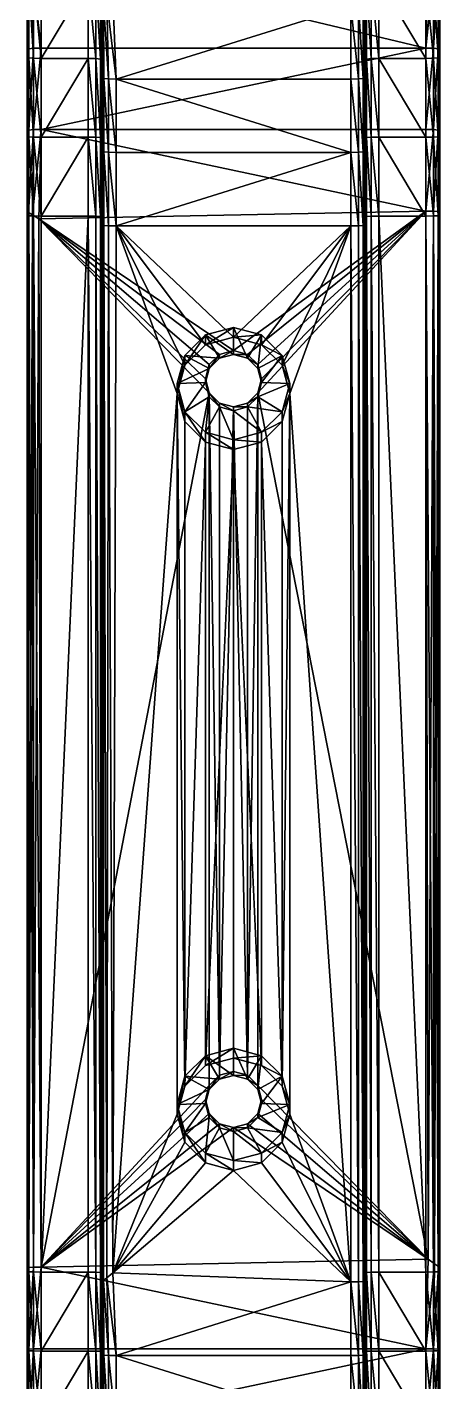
# Model space of a CAD drawing. Header units: metres. Extents: x -565 to 1231, y 366 to 1032.
# Drawn here: x 1186.8 to 1230.9, y 504.7 to 649.2 of the extents above; entities that cross this region are included whole.
import ezdxf

# ---------------------------------------------------------------- set-up
doc = ezdxf.new("R2010")
doc.units = ezdxf.units.M

msp = doc.modelspace()

# ---------------------------------------------------------------- linework, layer by layer
for points in [[(1186.98, 656.24, 373.71), (1186.88, 655.69, 373.28), (1187.01, 646.89, 374.39)], [(1187.15, 657.07, 373.76), (1186.98, 656.24, 373.71), (1187.51, 646.94, 374.89)], [(1187.01, 646.89, 374.39), (1187.51, 646.94, 374.89), (1186.98, 656.24, 373.71)], [(1187.15, 657.07, 373.76), (1188.34, 646.96, 375.05), (1229.34, 646.96, 375.05)], [(1187.15, 657.07, 373.76), (1229.34, 646.96, 375.05), (1229.6, 656.45, 373.85)], [(1187.51, 646.94, 374.89), (1188.34, 646.96, 375.05), (1187.15, 657.07, 373.76)], [(1230.29, 655.97, 373.75), (1229.6, 656.45, 373.85), (1229.34, 646.96, 375.05)], [(1186.85, 655.42, 372.48), (1186.83, 654.42, 365.55), (1186.83, 646.02, 366.6)], [(1186.85, 646.8, 373.56), (1186.85, 655.42, 372.48), (1186.83, 646.02, 366.6)], [(1186.88, 655.69, 373.28), (1186.85, 655.42, 372.48), (1186.85, 646.8, 373.56)], [(1186.85, 646.8, 373.56), (1187.01, 646.89, 374.39), (1186.88, 655.69, 373.28)], [(1229.34, 646.96, 375.05), (1230.17, 646.94, 374.89), (1230.29, 655.97, 373.75)], [(1230.7, 655.62, 373.29), (1230.29, 655.97, 373.75), (1230.17, 646.94, 374.89)], [(1230.17, 646.94, 374.89), (1230.67, 646.89, 374.39), (1230.7, 655.62, 373.29)], [(1230.83, 655.42, 372.48), (1230.7, 655.62, 373.29), (1230.67, 646.89, 374.39)], [(1230.67, 646.89, 374.39), (1230.83, 646.8, 373.56), (1230.83, 655.42, 372.48)], [(1230.85, 646.02, 366.6), (1230.85, 654.42, 365.55), (1230.83, 655.42, 372.48)], [(1230.85, 646.02, 366.6), (1230.83, 655.42, 372.48), (1230.83, 646.8, 373.56)], [(1187, 645.93, 365.77), (1186.83, 646.02, 366.6), (1186.83, 654.42, 365.55)], [(1186.83, 654.42, 365.55), (1187, 654.31, 364.72), (1187, 645.93, 365.77)], [(1187.51, 645.88, 365.28), (1187, 645.93, 365.77), (1187, 654.31, 364.72)], [(1187, 654.31, 364.72), (1187.51, 654.25, 364.22), (1187.51, 645.88, 365.28)], [(1188.34, 645.86, 365.11), (1187.51, 645.88, 365.28), (1187.51, 654.25, 364.22)], [(1187.51, 654.25, 364.22), (1188.34, 654.23, 364.06), (1188.34, 645.86, 365.11)], [(1188.34, 645.86, 365.11), (1188.34, 654.23, 364.06), (1193.34, 654.23, 364.06)], [(1188.34, 645.86, 365.11), (1193.34, 654.23, 364.06), (1193.34, 645.86, 365.11)], [(1193.34, 654.23, 364.06), (1194.17, 654.2, 363.89), (1194.17, 645.84, 364.95)], [(1194.17, 645.84, 364.95), (1193.34, 645.86, 365.11), (1193.34, 654.23, 364.06)], [(1194.17, 654.2, 363.89), (1194.67, 654.14, 363.4), (1194.67, 645.78, 364.45)], [(1194.67, 645.78, 364.45), (1194.17, 645.84, 364.95), (1194.17, 654.2, 363.89)], [(1194.67, 654.14, 363.4), (1194.84, 654.03, 362.57), (1194.84, 645.69, 363.62)], [(1194.84, 645.69, 363.62), (1194.67, 645.78, 364.45), (1194.67, 654.14, 363.4)], [(1222.84, 654.03, 362.57), (1223.01, 654.14, 363.4), (1223.01, 645.78, 364.45)], [(1222.84, 654.03, 362.57), (1222.84, 645.69, 363.62), (1222.84, 643.82, 346.73)], [(1222.84, 654.03, 362.57), (1222.84, 643.82, 346.73), (1222.84, 651.64, 345.74)], [(1223.01, 645.78, 364.45), (1222.84, 645.69, 363.62), (1222.84, 654.03, 362.57)], [(1223.01, 654.14, 363.4), (1223.51, 654.2, 363.89), (1223.51, 645.84, 364.95)], [(1223.51, 645.84, 364.95), (1223.01, 645.78, 364.45), (1223.01, 654.14, 363.4)], [(1223.51, 654.2, 363.89), (1224.34, 654.23, 364.06), (1224.34, 645.86, 365.11)], [(1224.34, 645.86, 365.11), (1223.51, 645.84, 364.95), (1223.51, 654.2, 363.89)], [(1229.34, 645.86, 365.11), (1224.34, 645.86, 365.11), (1224.34, 654.23, 364.06)], [(1229.34, 654.23, 364.06), (1229.34, 645.86, 365.11), (1224.34, 654.23, 364.06)], [(1229.34, 654.23, 364.06), (1230.18, 654.25, 364.22), (1230.18, 645.88, 365.28)], [(1230.18, 645.88, 365.28), (1229.34, 645.86, 365.11), (1229.34, 654.23, 364.06)], [(1230.18, 654.25, 364.22), (1230.68, 654.31, 364.72), (1230.68, 645.93, 365.77)], [(1230.68, 645.93, 365.77), (1230.18, 645.88, 365.28), (1230.18, 654.25, 364.22)], [(1230.68, 654.31, 364.72), (1230.85, 654.42, 365.55), (1230.85, 646.02, 366.6)], [(1230.85, 646.02, 366.6), (1230.68, 645.93, 365.77), (1230.68, 654.31, 364.72)], [(1194.97, 651.64, 344.9), (1195.35, 651.89, 344.36), (1195.51, 643.67, 345.4)], [(1195.35, 651.89, 344.36), (1195.98, 652.4, 344.12), (1196.34, 643.65, 345.23)], [(1196.34, 643.65, 345.23), (1195.51, 643.67, 345.4), (1195.35, 651.89, 344.36)], [(1221.34, 651.44, 344.25), (1196.34, 643.65, 345.23), (1195.98, 652.4, 344.12)], [(1194.84, 651.64, 345.74), (1194.97, 651.64, 344.9), (1195.01, 643.72, 345.9)], [(1195.01, 643.72, 345.9), (1194.84, 643.82, 346.73), (1194.84, 651.64, 345.74)], [(1195.51, 643.67, 345.4), (1195.01, 643.72, 345.9), (1194.97, 651.64, 344.9)], [(1221.34, 651.44, 344.25), (1221.34, 643.65, 345.23), (1196.34, 643.65, 345.23)], [(1221.34, 651.44, 344.25), (1222.17, 651.46, 344.42), (1222.17, 643.67, 345.4)], [(1222.17, 643.67, 345.4), (1221.34, 643.65, 345.23), (1221.34, 651.44, 344.25)], [(1222.17, 651.46, 344.42), (1222.67, 651.53, 344.92), (1222.67, 643.72, 345.9)], [(1222.67, 643.72, 345.9), (1222.17, 643.67, 345.4), (1222.17, 651.46, 344.42)], [(1222.67, 651.53, 344.92), (1222.84, 651.64, 345.74), (1222.84, 643.82, 346.73)], [(1222.84, 643.82, 346.73), (1222.67, 643.72, 345.9), (1222.67, 651.53, 344.92)], [(1186.85, 646.8, 373.56), (1186.83, 646.02, 366.6), (1186.83, 637.58, 367.42)], [(1186.85, 638.15, 374.39), (1186.85, 646.8, 373.56), (1186.83, 637.58, 367.42)], [(1187.01, 646.89, 374.39), (1186.85, 646.8, 373.56), (1186.85, 638.15, 374.39)], [(1186.85, 638.15, 374.39), (1187.01, 638.22, 375.22), (1187.01, 646.89, 374.39)], [(1187.51, 646.94, 374.89), (1187.01, 646.89, 374.39), (1187.01, 638.22, 375.22)], [(1187.01, 638.22, 375.22), (1187.51, 638.26, 375.72), (1187.51, 646.94, 374.89)], [(1188.34, 646.96, 375.05), (1187.51, 646.94, 374.89), (1187.51, 638.26, 375.72)], [(1187.51, 638.26, 375.72), (1188.34, 638.27, 375.89), (1188.34, 646.96, 375.05)], [(1188.34, 638.27, 375.89), (1229.34, 638.27, 375.89), (1229.34, 646.96, 375.05)], [(1188.34, 646.96, 375.05), (1188.34, 638.27, 375.89), (1229.34, 646.96, 375.05)], [(1230.17, 646.94, 374.89), (1229.34, 646.96, 375.05), (1229.34, 638.27, 375.89)], [(1229.34, 638.27, 375.89), (1230.17, 638.26, 375.72), (1230.17, 646.94, 374.89)], [(1230.67, 646.89, 374.39), (1230.17, 646.94, 374.89), (1230.17, 638.26, 375.72)], [(1230.17, 638.26, 375.72), (1230.67, 638.22, 375.22), (1230.67, 646.89, 374.39)], [(1230.83, 646.8, 373.56), (1230.67, 646.89, 374.39), (1230.67, 638.22, 375.22)], [(1230.67, 638.22, 375.22), (1230.83, 638.15, 374.39), (1230.83, 646.8, 373.56)], [(1230.85, 637.58, 367.42), (1230.85, 646.02, 366.6), (1230.83, 646.8, 373.56)], [(1230.85, 637.58, 367.42), (1230.83, 646.8, 373.56), (1230.83, 638.15, 374.39)], [(1187, 637.51, 366.59), (1186.83, 637.58, 367.42), (1186.83, 646.02, 366.6)], [(1186.83, 646.02, 366.6), (1187, 645.93, 365.77), (1187, 637.51, 366.59)], [(1187.51, 637.47, 366.09), (1187, 637.51, 366.59), (1187, 645.93, 365.77)], [(1187, 645.93, 365.77), (1187.51, 645.88, 365.28), (1187.51, 637.47, 366.09)], [(1188.34, 637.46, 365.92), (1187.51, 637.47, 366.09), (1187.51, 645.88, 365.28)], [(1187.51, 645.88, 365.28), (1188.34, 645.86, 365.11), (1188.34, 637.46, 365.92)], [(1188.34, 637.46, 365.92), (1188.34, 645.86, 365.11), (1193.34, 645.86, 365.11)], [(1188.34, 637.46, 365.92), (1193.34, 645.86, 365.11), (1193.34, 637.46, 365.92)], [(1193.34, 645.86, 365.11), (1194.17, 645.84, 364.95), (1194.17, 637.45, 365.75)], [(1194.17, 637.45, 365.75), (1193.34, 637.46, 365.92), (1193.34, 645.86, 365.11)], [(1194.17, 645.84, 364.95), (1194.67, 645.78, 364.45), (1194.67, 637.41, 365.26)], [(1194.67, 637.41, 365.26), (1194.17, 637.45, 365.75), (1194.17, 645.84, 364.95)], [(1194.67, 645.78, 364.45), (1194.84, 645.69, 363.62), (1194.84, 637.34, 364.43)], [(1194.84, 637.34, 364.43), (1194.67, 637.41, 365.26), (1194.67, 645.78, 364.45)], [(1222.84, 645.69, 363.62), (1223.01, 645.78, 364.45), (1223.01, 637.41, 365.26)], [(1222.84, 645.69, 363.62), (1222.84, 637.34, 364.43), (1222.84, 635.96, 347.48)], [(1222.84, 645.69, 363.62), (1222.84, 635.96, 347.48), (1222.84, 643.82, 346.73)], [(1223.01, 637.41, 365.26), (1222.84, 637.34, 364.43), (1222.84, 645.69, 363.62)], [(1223.01, 645.78, 364.45), (1223.51, 645.84, 364.95), (1223.51, 637.45, 365.75)], [(1223.51, 637.45, 365.75), (1223.01, 637.41, 365.26), (1223.01, 645.78, 364.45)], [(1223.51, 645.84, 364.95), (1224.34, 645.86, 365.11), (1224.34, 637.46, 365.92)], [(1224.34, 637.46, 365.92), (1223.51, 637.45, 365.75), (1223.51, 645.84, 364.95)], [(1229.34, 637.46, 365.92), (1224.34, 637.46, 365.92), (1224.34, 645.86, 365.11)], [(1229.34, 645.86, 365.11), (1229.34, 637.46, 365.92), (1224.34, 645.86, 365.11)], [(1229.34, 645.86, 365.11), (1230.18, 645.88, 365.28), (1230.18, 637.47, 366.09)], [(1230.18, 637.47, 366.09), (1229.34, 637.46, 365.92), (1229.34, 645.86, 365.11)], [(1230.18, 645.88, 365.28), (1230.68, 645.93, 365.77), (1230.68, 637.51, 366.59)], [(1230.68, 637.51, 366.59), (1230.18, 637.47, 366.09), (1230.18, 645.88, 365.28)], [(1230.68, 645.93, 365.77), (1230.85, 646.02, 366.6), (1230.85, 637.58, 367.42)], [(1230.85, 637.58, 367.42), (1230.68, 637.51, 366.59), (1230.68, 645.93, 365.77)], [(1194.84, 643.82, 346.73), (1195.01, 643.72, 345.9), (1195.01, 635.89, 346.65)], [(1195.01, 635.89, 346.65), (1194.84, 635.96, 347.48), (1194.84, 643.82, 346.73)], [(1195.01, 643.72, 345.9), (1195.51, 643.67, 345.4), (1195.51, 635.85, 346.15)], [(1195.51, 635.85, 346.15), (1195.01, 635.89, 346.65), (1195.01, 643.72, 345.9)], [(1195.51, 643.67, 345.4), (1196.34, 643.65, 345.23), (1196.34, 635.83, 345.99)], [(1196.34, 635.83, 345.99), (1195.51, 635.85, 346.15), (1195.51, 643.67, 345.4)], [(1221.34, 635.83, 345.99), (1196.34, 635.83, 345.99), (1196.34, 643.65, 345.23)], [(1221.34, 643.65, 345.23), (1221.34, 635.83, 345.99), (1196.34, 643.65, 345.23)], [(1221.34, 643.65, 345.23), (1222.17, 643.67, 345.4), (1222.17, 635.85, 346.15)], [(1222.17, 635.85, 346.15), (1221.34, 635.83, 345.99), (1221.34, 643.65, 345.23)], [(1222.17, 643.67, 345.4), (1222.67, 643.72, 345.9), (1222.67, 635.89, 346.65)], [(1222.67, 635.89, 346.65), (1222.17, 635.85, 346.15), (1222.17, 643.67, 345.4)], [(1222.67, 643.72, 345.9), (1222.84, 643.82, 346.73), (1222.84, 635.96, 347.48)], [(1222.84, 635.96, 347.48), (1222.67, 635.89, 346.65), (1222.67, 643.72, 345.9)], [(1186.85, 638.15, 374.39), (1186.83, 637.58, 367.42), (1186.83, 629.13, 367.98)], [(1186.85, 629.48, 374.97), (1186.85, 638.15, 374.39), (1186.83, 629.13, 367.98)], [(1187, 629.08, 367.15), (1186.83, 629.13, 367.98), (1186.83, 637.58, 367.42)], [(1186.83, 637.58, 367.42), (1187, 637.51, 366.59), (1187, 629.08, 367.15)], [(1187.01, 638.22, 375.22), (1186.85, 638.15, 374.39), (1186.85, 629.48, 374.97)], [(1186.85, 629.48, 374.97), (1186.98, 629.43, 375.81), (1187.01, 638.22, 375.22)], [(1187.51, 638.26, 375.72), (1187.01, 638.22, 375.22), (1186.98, 629.43, 375.81)], [(1186.98, 629.43, 375.81), (1187.39, 629.18, 376.32), (1187.51, 638.26, 375.72)], [(1187.51, 629.05, 366.65), (1187, 629.08, 367.15), (1187, 637.51, 366.59)], [(1187, 637.51, 366.59), (1187.51, 637.47, 366.09), (1187.51, 629.05, 366.65)], [(1188.34, 638.27, 375.89), (1187.51, 638.26, 375.72), (1187.39, 629.18, 376.32)], [(1187.39, 629.18, 376.32), (1188.08, 628.73, 376.51), (1188.34, 638.27, 375.89)], [(1188.34, 629.04, 366.48), (1187.51, 629.05, 366.65), (1187.51, 637.47, 366.09)], [(1187.51, 637.47, 366.09), (1188.34, 637.46, 365.92), (1188.34, 629.04, 366.48)], [(1188.34, 638.27, 375.89), (1188.08, 628.73, 376.51), (1229.34, 629.57, 376.47)], [(1188.34, 638.27, 375.89), (1229.34, 629.57, 376.47), (1229.34, 638.27, 375.89)], [(1188.34, 629.04, 366.48), (1188.34, 637.46, 365.92), (1193.34, 637.46, 365.92)], [(1188.34, 629.04, 366.48), (1193.34, 637.46, 365.92), (1193.34, 629.04, 366.48)], [(1193.34, 637.46, 365.92), (1194.17, 637.45, 365.75), (1194.17, 629.03, 366.32)], [(1194.17, 629.03, 366.32), (1193.34, 629.04, 366.48), (1193.34, 637.46, 365.92)], [(1194.17, 637.45, 365.75), (1194.67, 637.41, 365.26), (1194.67, 629, 365.82)], [(1194.67, 629, 365.82), (1194.17, 629.03, 366.32), (1194.17, 637.45, 365.75)], [(1194.67, 637.41, 365.26), (1194.84, 637.34, 364.43), (1194.84, 628.95, 364.99)], [(1194.84, 628.95, 364.99), (1194.67, 629, 365.82), (1194.67, 637.41, 365.26)], [(1222.84, 637.34, 364.43), (1223.01, 637.41, 365.26), (1223.01, 629, 365.82)], [(1223.01, 637.41, 365.26), (1223.51, 637.45, 365.75), (1223.51, 629.03, 366.32)], [(1223.51, 629.03, 366.32), (1223.01, 629, 365.82), (1223.01, 637.41, 365.26)], [(1223.51, 637.45, 365.75), (1224.34, 637.46, 365.92), (1224.34, 629.04, 366.48)], [(1224.34, 629.04, 366.48), (1223.51, 629.03, 366.32), (1223.51, 637.45, 365.75)], [(1229.34, 629.04, 366.48), (1224.34, 629.04, 366.48), (1224.34, 637.46, 365.92)], [(1229.34, 637.46, 365.92), (1229.34, 629.04, 366.48), (1224.34, 637.46, 365.92)], [(1230.17, 638.26, 375.72), (1229.34, 638.27, 375.89), (1229.34, 629.57, 376.47)], [(1229.34, 629.57, 376.47), (1230.17, 629.56, 376.3), (1230.17, 638.26, 375.72)], [(1229.34, 637.46, 365.92), (1230.18, 637.47, 366.09), (1230.18, 629.05, 366.65)], [(1230.18, 629.05, 366.65), (1229.34, 629.04, 366.48), (1229.34, 637.46, 365.92)], [(1230.67, 638.22, 375.22), (1230.17, 638.26, 375.72), (1230.17, 629.56, 376.3)], [(1230.17, 629.56, 376.3), (1230.67, 629.53, 375.81), (1230.67, 638.22, 375.22)], [(1230.18, 637.47, 366.09), (1230.68, 637.51, 366.59), (1230.68, 629.08, 367.15)], [(1230.68, 629.08, 367.15), (1230.18, 629.05, 366.65), (1230.18, 637.47, 366.09)], [(1230.83, 638.15, 374.39), (1230.67, 638.22, 375.22), (1230.67, 629.53, 375.81)], [(1230.67, 629.53, 375.81), (1230.83, 629.48, 374.97), (1230.83, 638.15, 374.39)], [(1230.68, 637.51, 366.59), (1230.85, 637.58, 367.42), (1230.85, 629.13, 367.98)], [(1230.85, 629.13, 367.98), (1230.68, 629.08, 367.15), (1230.68, 637.51, 366.59)], [(1230.85, 629.13, 367.98), (1230.85, 637.58, 367.42), (1230.83, 638.15, 374.39)], [(1230.85, 629.13, 367.98), (1230.83, 638.15, 374.39), (1230.83, 629.48, 374.97)], [(1194.84, 635.96, 347.48), (1195.01, 635.89, 346.65), (1195.01, 628.04, 347.18)], [(1195.01, 628.04, 347.18), (1194.84, 628.09, 348.01), (1194.84, 635.96, 347.48)], [(1222.67, 635.89, 346.65), (1222.84, 635.96, 347.48), (1222.84, 628.09, 348.01)], [(1222.84, 637.34, 364.43), (1222.84, 628.95, 364.99), (1222.84, 628.09, 348.01)], [(1222.84, 637.34, 364.43), (1222.84, 628.09, 348.01), (1222.84, 635.96, 347.48)], [(1223.01, 629, 365.82), (1222.84, 628.95, 364.99), (1222.84, 637.34, 364.43)], [(1195.01, 635.89, 346.65), (1195.51, 635.85, 346.15), (1195.51, 628.01, 346.68)], [(1195.51, 628.01, 346.68), (1195.01, 628.04, 347.18), (1195.01, 635.89, 346.65)], [(1195.51, 635.85, 346.15), (1196.34, 635.83, 345.99), (1196.34, 628, 346.51)], [(1196.34, 628, 346.51), (1195.51, 628.01, 346.68), (1195.51, 635.85, 346.15)], [(1221.34, 635.83, 345.99), (1221.34, 628, 346.51), (1196.34, 628, 346.51)], [(1221.34, 635.83, 345.99), (1196.34, 628, 346.51), (1196.34, 635.83, 345.99)], [(1221.34, 635.83, 345.99), (1222.17, 635.85, 346.15), (1222.17, 628.01, 346.68)], [(1222.17, 628.01, 346.68), (1221.34, 628, 346.51), (1221.34, 635.83, 345.99)], [(1222.17, 635.85, 346.15), (1222.67, 635.89, 346.65), (1222.67, 628.04, 347.18)], [(1222.67, 628.04, 347.18), (1222.17, 628.01, 346.68), (1222.17, 635.85, 346.15)], [(1222.84, 628.09, 348.01), (1222.67, 628.04, 347.18), (1222.67, 635.89, 346.65)], [(1186.85, 629.48, 374.97), (1186.83, 629.13, 367.98), (1186.83, 516.46, 373.89)], [(1186.85, 516.85, 380.88), (1186.85, 629.48, 374.97), (1186.83, 516.46, 373.89)], [(1187, 516.42, 373.05), (1186.83, 516.46, 373.89), (1186.83, 629.13, 367.98)], [(1186.83, 629.13, 367.98), (1187, 629.08, 367.15), (1187, 516.42, 373.05)], [(1186.98, 629.43, 375.81), (1186.85, 629.48, 374.97), (1186.85, 516.85, 380.88)], [(1186.85, 516.85, 380.88), (1187.01, 516.89, 381.71), (1186.98, 629.43, 375.81)], [(1187.39, 629.18, 376.32), (1186.98, 629.43, 375.81), (1187.01, 516.89, 381.71)], [(1187.51, 516.4, 372.55), (1187, 516.42, 373.05), (1187, 629.08, 367.15)], [(1187, 629.08, 367.15), (1187.51, 629.05, 366.65), (1187.51, 516.4, 372.55)], [(1187.01, 516.89, 381.71), (1187.51, 516.91, 382.21), (1187.39, 629.18, 376.32)], [(1188.08, 628.73, 376.51), (1187.39, 629.18, 376.32), (1187.51, 516.91, 382.21)], [(1188.34, 516.39, 372.39), (1187.51, 516.4, 372.55), (1187.51, 629.05, 366.65)], [(1187.51, 629.05, 366.65), (1188.34, 629.04, 366.48), (1188.34, 516.39, 372.39)], [(1187.51, 516.91, 382.21), (1188.34, 516.92, 382.37), (1188.08, 628.73, 376.51)], [(1188.08, 628.73, 376.51), (1208.84, 614.69, 377.25), (1229.34, 629.57, 376.47)], [(1207.34, 614.28, 377.27), (1208.84, 614.69, 377.25), (1188.08, 628.73, 376.51)], [(1206.24, 613.19, 377.33), (1207.34, 614.28, 377.27), (1188.08, 628.73, 376.51)], [(1205.84, 611.69, 377.41), (1206.24, 613.19, 377.33), (1188.08, 628.73, 376.51)], [(1206.24, 610.19, 377.49), (1205.84, 611.69, 377.41), (1188.08, 628.73, 376.51)], [(1206.24, 610.19, 377.49), (1188.08, 628.73, 376.51), (1188.34, 516.92, 382.37)], [(1188.34, 516.39, 372.39), (1188.34, 629.04, 366.48), (1193.34, 629.04, 366.48)], [(1188.34, 516.39, 372.39), (1193.34, 629.04, 366.48), (1193.34, 516.39, 372.39)], [(1193.34, 629.04, 366.48), (1194.17, 629.03, 366.32), (1194.17, 516.39, 372.22)], [(1194.17, 516.39, 372.22), (1193.34, 516.39, 372.39), (1193.34, 629.04, 366.48)], [(1194.17, 629.03, 366.32), (1194.67, 629, 365.82), (1194.67, 516.36, 371.72)], [(1194.67, 516.36, 371.72), (1194.17, 516.39, 372.22), (1194.17, 629.03, 366.32)], [(1194.67, 629, 365.82), (1194.84, 628.95, 364.99), (1194.84, 516.33, 370.89)], [(1194.84, 516.33, 370.89), (1194.67, 516.36, 371.72), (1194.67, 629, 365.82)], [(1208.84, 614.69, 377.25), (1210.34, 614.28, 377.27), (1229.34, 629.57, 376.47)], [(1210.34, 614.28, 377.27), (1211.44, 613.19, 377.33), (1229.34, 629.57, 376.47)], [(1211.44, 610.19, 377.49), (1229.6, 517.76, 382.33), (1229.34, 629.57, 376.47)], [(1211.84, 611.69, 377.41), (1211.44, 610.19, 377.49), (1229.34, 629.57, 376.47)], [(1211.44, 613.19, 377.33), (1211.84, 611.69, 377.41), (1229.34, 629.57, 376.47)], [(1222.84, 628.95, 364.99), (1223.01, 629, 365.82), (1223.01, 516.36, 371.72)], [(1222.84, 628.95, 364.99), (1222.84, 516.33, 370.89), (1222.84, 515.42, 353.91)], [(1222.84, 628.95, 364.99), (1222.84, 515.42, 353.91), (1222.84, 628.09, 348.01)], [(1223.01, 516.36, 371.72), (1222.84, 516.33, 370.89), (1222.84, 628.95, 364.99)], [(1223.01, 629, 365.82), (1223.51, 629.03, 366.32), (1223.51, 516.39, 372.22)], [(1223.51, 516.39, 372.22), (1223.01, 516.36, 371.72), (1223.01, 629, 365.82)], [(1223.51, 629.03, 366.32), (1224.34, 629.04, 366.48), (1224.34, 516.39, 372.39)], [(1224.34, 516.39, 372.39), (1223.51, 516.39, 372.22), (1223.51, 629.03, 366.32)], [(1229.34, 516.39, 372.39), (1224.34, 516.39, 372.39), (1224.34, 629.04, 366.48)], [(1229.34, 629.04, 366.48), (1229.34, 516.39, 372.39), (1224.34, 629.04, 366.48)], [(1230.17, 629.56, 376.3), (1229.34, 629.57, 376.47), (1229.6, 517.76, 382.33)], [(1229.34, 629.04, 366.48), (1230.18, 629.05, 366.65), (1230.18, 516.4, 372.55)], [(1230.18, 516.4, 372.55), (1229.34, 516.39, 372.39), (1229.34, 629.04, 366.48)], [(1229.6, 517.76, 382.33), (1230.29, 517.28, 382.19), (1230.17, 629.56, 376.3)], [(1230.67, 629.53, 375.81), (1230.17, 629.56, 376.3), (1230.29, 517.28, 382.19)], [(1230.18, 629.05, 366.65), (1230.68, 629.08, 367.15), (1230.68, 516.42, 373.05)], [(1230.68, 516.42, 373.05), (1230.18, 516.4, 372.55), (1230.18, 629.05, 366.65)], [(1230.29, 517.28, 382.19), (1230.7, 516.98, 381.7), (1230.67, 629.53, 375.81)], [(1230.83, 629.48, 374.97), (1230.67, 629.53, 375.81), (1230.7, 516.98, 381.7)], [(1230.68, 629.08, 367.15), (1230.85, 629.13, 367.98), (1230.85, 516.46, 373.89)], [(1230.85, 516.46, 373.89), (1230.68, 516.42, 373.05), (1230.68, 629.08, 367.15)], [(1230.7, 516.98, 381.7), (1230.83, 516.85, 380.88), (1230.83, 629.48, 374.97)], [(1230.85, 516.46, 373.89), (1230.85, 629.13, 367.98), (1230.83, 629.48, 374.97)], [(1230.85, 516.46, 373.89), (1230.83, 629.48, 374.97), (1230.83, 516.85, 380.88)], [(1194.84, 628.09, 348.01), (1195.01, 628.04, 347.18), (1194.97, 515.49, 353.08)], [(1194.97, 515.49, 353.08), (1194.84, 515.42, 353.91), (1194.84, 628.09, 348.01)], [(1195.35, 515.79, 352.56), (1194.97, 515.49, 353.08), (1195.01, 628.04, 347.18)], [(1195.01, 628.04, 347.18), (1195.51, 628.01, 346.68), (1195.35, 515.79, 352.56)], [(1195.98, 516.32, 352.36), (1195.35, 515.79, 352.56), (1195.51, 628.01, 346.68)], [(1195.51, 628.01, 346.68), (1196.34, 628, 346.51), (1195.98, 516.32, 352.36)], [(1202.84, 610.12, 347.45), (1195.98, 516.32, 352.36), (1196.34, 628, 346.51)], [(1203.64, 613.12, 347.29), (1202.84, 610.12, 347.45), (1196.34, 628, 346.51)], [(1205.84, 615.31, 347.18), (1203.64, 613.12, 347.29), (1196.34, 628, 346.51)], [(1208.84, 616.11, 347.13), (1205.84, 615.31, 347.18), (1196.34, 628, 346.51)], [(1221.34, 628, 346.51), (1208.84, 616.11, 347.13), (1196.34, 628, 346.51)], [(1221.34, 628, 346.51), (1211.84, 615.31, 347.18), (1208.84, 616.11, 347.13)], [(1221.34, 628, 346.51), (1214.04, 613.12, 347.29), (1211.84, 615.31, 347.18)], [(1221.34, 628, 346.51), (1214.84, 610.12, 347.45), (1214.04, 613.12, 347.29)], [(1221.34, 628, 346.51), (1221.34, 515.35, 352.42), (1214.84, 610.12, 347.45)], [(1221.34, 628, 346.51), (1222.17, 628.01, 346.68), (1222.17, 515.36, 352.58)], [(1222.17, 515.36, 352.58), (1221.34, 515.35, 352.42), (1221.34, 628, 346.51)], [(1222.17, 628.01, 346.68), (1222.67, 628.04, 347.18), (1222.67, 515.38, 353.08)], [(1222.67, 515.38, 353.08), (1222.17, 515.36, 352.58), (1222.17, 628.01, 346.68)], [(1222.67, 628.04, 347.18), (1222.84, 628.09, 348.01), (1222.84, 515.42, 353.91)], [(1222.84, 515.42, 353.91), (1222.67, 515.38, 353.08), (1222.67, 628.04, 347.18)], [(1205.84, 615.31, 347.18), (1208.84, 616.11, 347.13), (1208.84, 617.16, 367.11)], [(1208.84, 617.16, 367.11), (1205.84, 616.36, 367.15), (1205.84, 615.31, 347.18)], [(1205.84, 616.36, 367.15), (1208.84, 617.16, 367.11), (1208.84, 614.27, 369.26)], [(1211.84, 616.36, 367.15), (1208.84, 617.16, 367.11), (1208.84, 616.11, 347.13)], [(1210.34, 613.87, 369.28), (1208.84, 614.27, 369.26), (1208.84, 617.16, 367.11)], [(1208.84, 617.16, 367.11), (1211.84, 616.36, 367.15), (1210.34, 613.87, 369.28)], [(1205.84, 616.36, 367.15), (1203.64, 614.16, 367.26), (1203.64, 613.12, 347.29)], [(1203.64, 613.12, 347.29), (1205.84, 615.31, 347.18), (1205.84, 616.36, 367.15)], [(1203.64, 614.16, 367.26), (1205.84, 616.36, 367.15), (1207.34, 613.87, 369.28)], [(1208.84, 614.27, 369.26), (1207.34, 613.87, 369.28), (1205.84, 616.36, 367.15)], [(1208.84, 616.11, 347.13), (1211.84, 615.31, 347.18), (1211.84, 616.36, 367.15)], [(1211.44, 612.77, 369.34), (1210.34, 613.87, 369.28), (1211.84, 616.36, 367.15)], [(1211.84, 616.36, 367.15), (1214.04, 614.16, 367.26), (1211.44, 612.77, 369.34)], [(1214.04, 614.16, 367.26), (1211.84, 616.36, 367.15), (1211.84, 615.31, 347.18)], [(1207.34, 614.28, 377.27), (1206.24, 613.19, 377.33), (1206.24, 612.77, 369.34)], [(1206.24, 612.77, 369.34), (1207.34, 613.87, 369.28), (1207.34, 614.28, 377.27)], [(1207.34, 613.87, 369.28), (1208.84, 614.27, 369.26), (1208.84, 614.69, 377.25)], [(1208.84, 614.69, 377.25), (1207.34, 614.28, 377.27), (1207.34, 613.87, 369.28)], [(1210.34, 614.28, 377.27), (1208.84, 614.69, 377.25), (1208.84, 614.27, 369.26)], [(1208.84, 614.27, 369.26), (1210.34, 613.87, 369.28), (1210.34, 614.28, 377.27)], [(1211.44, 613.19, 377.33), (1210.34, 614.28, 377.27), (1210.34, 613.87, 369.28)], [(1211.84, 615.31, 347.18), (1214.04, 613.12, 347.29), (1214.04, 614.16, 367.26)], [(1202.84, 610.12, 347.45), (1203.64, 613.12, 347.29), (1203.64, 614.16, 367.26)], [(1203.64, 614.16, 367.26), (1202.84, 611.17, 367.42), (1202.84, 610.12, 347.45)], [(1202.84, 611.17, 367.42), (1203.64, 614.16, 367.26), (1206.24, 612.77, 369.34)], [(1207.34, 613.87, 369.28), (1206.24, 612.77, 369.34), (1203.64, 614.16, 367.26)], [(1205.84, 611.27, 369.42), (1206.24, 612.77, 369.34), (1206.24, 613.19, 377.33)], [(1206.24, 613.19, 377.33), (1205.84, 611.69, 377.41), (1205.84, 611.27, 369.42)], [(1210.34, 613.87, 369.28), (1211.44, 612.77, 369.34), (1211.44, 613.19, 377.33)], [(1211.84, 611.27, 369.42), (1211.44, 612.77, 369.34), (1214.04, 614.16, 367.26)], [(1211.84, 611.69, 377.41), (1211.44, 613.19, 377.33), (1211.44, 612.77, 369.34)], [(1214.04, 614.16, 367.26), (1214.84, 611.17, 367.42), (1211.84, 611.27, 369.42)], [(1214.84, 611.17, 367.42), (1214.04, 614.16, 367.26), (1214.04, 613.12, 347.29)], [(1214.04, 613.12, 347.29), (1214.84, 610.12, 347.45), (1214.84, 611.17, 367.42)], [(1206.24, 612.77, 369.34), (1205.84, 611.27, 369.42), (1202.84, 611.17, 367.42)], [(1205.84, 611.69, 377.41), (1206.24, 610.19, 377.49), (1206.24, 609.77, 369.5)], [(1206.24, 609.77, 369.5), (1205.84, 611.27, 369.42), (1205.84, 611.69, 377.41)], [(1211.44, 612.77, 369.34), (1211.84, 611.27, 369.42), (1211.84, 611.69, 377.41)], [(1211.44, 610.19, 377.49), (1211.84, 611.69, 377.41), (1211.84, 611.27, 369.42)], [(1206.24, 610.19, 377.49), (1188.34, 516.92, 382.37), (1206.24, 536.29, 381.36)], [(1202.84, 610.12, 347.45), (1202.84, 533.22, 351.48), (1195.98, 516.32, 352.36)], [(1203.64, 608.17, 367.58), (1202.84, 611.17, 367.42), (1205.84, 611.27, 369.42)], [(1202.84, 611.17, 367.42), (1203.64, 608.17, 367.58), (1203.64, 607.12, 347.61)], [(1203.64, 607.12, 347.61), (1202.84, 610.12, 347.45), (1202.84, 611.17, 367.42)], [(1202.84, 610.12, 347.45), (1203.64, 607.12, 347.61), (1203.64, 536.22, 351.32)], [(1202.84, 610.12, 347.45), (1203.64, 536.22, 351.32), (1202.84, 533.22, 351.48)], [(1205.84, 611.27, 369.42), (1206.24, 609.77, 369.5), (1203.64, 608.17, 367.58)], [(1207.34, 608.68, 369.55), (1206.24, 609.77, 369.5), (1206.24, 610.19, 377.49)], [(1206.24, 610.19, 377.49), (1207.34, 609.1, 377.54), (1207.34, 608.68, 369.55)], [(1206.24, 610.19, 377.49), (1206.24, 536.29, 381.36), (1207.34, 537.39, 381.3)], [(1207.34, 609.1, 377.54), (1206.24, 610.19, 377.49), (1207.34, 537.39, 381.3)], [(1210.34, 609.1, 377.54), (1211.44, 610.19, 377.49), (1211.44, 609.77, 369.5)], [(1211.44, 610.19, 377.49), (1210.34, 609.1, 377.54), (1210.34, 537.39, 381.3)], [(1211.44, 610.19, 377.49), (1210.34, 537.39, 381.3), (1211.44, 536.29, 381.36)], [(1211.44, 609.77, 369.5), (1211.84, 611.27, 369.42), (1214.84, 611.17, 367.42)], [(1211.84, 611.27, 369.42), (1211.44, 609.77, 369.5), (1211.44, 610.19, 377.49)], [(1214.84, 611.17, 367.42), (1214.04, 608.17, 367.58), (1211.44, 609.77, 369.5)], [(1211.44, 610.19, 377.49), (1211.44, 536.29, 381.36), (1229.6, 517.76, 382.33)], [(1214.04, 608.17, 367.58), (1214.84, 611.17, 367.42), (1214.84, 610.12, 347.45)], [(1214.84, 610.12, 347.45), (1214.04, 607.12, 347.61), (1214.04, 608.17, 367.58)], [(1214.04, 536.22, 351.32), (1214.04, 607.12, 347.61), (1214.84, 610.12, 347.45)], [(1214.84, 533.22, 351.48), (1214.04, 536.22, 351.32), (1214.84, 610.12, 347.45)], [(1221.34, 515.35, 352.42), (1214.84, 533.22, 351.48), (1214.84, 610.12, 347.45)], [(1205.84, 605.98, 367.69), (1203.64, 608.17, 367.58), (1206.24, 609.77, 369.5)], [(1206.24, 609.77, 369.5), (1207.34, 608.68, 369.55), (1205.84, 605.98, 367.69)], [(1208.84, 605.17, 367.74), (1205.84, 605.98, 367.69), (1207.34, 608.68, 369.55)], [(1207.34, 609.1, 377.54), (1208.84, 608.69, 377.56), (1208.84, 608.27, 369.58)], [(1208.84, 608.27, 369.58), (1207.34, 608.68, 369.55), (1207.34, 609.1, 377.54)], [(1208.84, 608.69, 377.56), (1207.34, 609.1, 377.54), (1207.34, 537.39, 381.3)], [(1208.84, 608.69, 377.56), (1207.34, 537.39, 381.3), (1208.84, 537.79, 381.28)], [(1207.34, 608.68, 369.55), (1208.84, 608.27, 369.58), (1208.84, 605.17, 367.74)], [(1208.84, 608.69, 377.56), (1210.34, 609.1, 377.54), (1210.34, 608.68, 369.55)], [(1210.34, 609.1, 377.54), (1208.84, 608.69, 377.56), (1210.34, 537.39, 381.3)], [(1210.34, 608.68, 369.55), (1208.84, 608.27, 369.58), (1208.84, 608.69, 377.56)], [(1208.84, 608.69, 377.56), (1208.84, 537.79, 381.28), (1210.34, 537.39, 381.3)], [(1208.84, 608.27, 369.58), (1210.34, 608.68, 369.55), (1211.84, 605.98, 367.69)], [(1210.34, 608.68, 369.55), (1211.44, 609.77, 369.5), (1214.04, 608.17, 367.58)], [(1211.44, 609.77, 369.5), (1210.34, 608.68, 369.55), (1210.34, 609.1, 377.54)], [(1214.04, 608.17, 367.58), (1211.84, 605.98, 367.69), (1210.34, 608.68, 369.55)], [(1205.84, 604.93, 347.72), (1203.64, 607.12, 347.61), (1203.64, 608.17, 367.58)], [(1203.64, 608.17, 367.58), (1205.84, 605.98, 367.69), (1205.84, 604.93, 347.72)], [(1203.64, 607.12, 347.61), (1205.84, 604.93, 347.72), (1203.64, 536.22, 351.32)], [(1211.84, 605.98, 367.69), (1208.84, 605.17, 367.74), (1208.84, 608.27, 369.58)], [(1211.84, 605.98, 367.69), (1214.04, 608.17, 367.58), (1214.04, 607.12, 347.61)], [(1214.04, 607.12, 347.61), (1211.84, 604.93, 347.72), (1211.84, 605.98, 367.69)], [(1214.04, 536.22, 351.32), (1211.84, 604.93, 347.72), (1214.04, 607.12, 347.61)], [(1205.84, 605.98, 367.69), (1208.84, 605.17, 367.74), (1208.84, 604.13, 347.76)], [(1208.84, 604.13, 347.76), (1205.84, 604.93, 347.72), (1205.84, 605.98, 367.69)], [(1208.84, 605.17, 367.74), (1211.84, 605.98, 367.69), (1211.84, 604.93, 347.72)], [(1205.84, 604.93, 347.72), (1205.84, 538.41, 351.21), (1203.64, 536.22, 351.32)], [(1205.84, 604.93, 347.72), (1208.84, 604.13, 347.76), (1205.84, 538.41, 351.21)], [(1211.84, 604.93, 347.72), (1208.84, 604.13, 347.76), (1208.84, 605.17, 367.74)], [(1211.84, 538.41, 351.21), (1208.84, 604.13, 347.76), (1211.84, 604.93, 347.72)], [(1214.04, 536.22, 351.32), (1211.84, 538.41, 351.21), (1211.84, 604.93, 347.72)], [(1208.84, 539.22, 351.16), (1205.84, 538.41, 351.21), (1208.84, 604.13, 347.76)], [(1211.84, 538.41, 351.21), (1208.84, 539.22, 351.16), (1208.84, 604.13, 347.76)], [(1205.84, 539.46, 371.18), (1203.64, 537.27, 371.29), (1203.64, 536.22, 351.32)], [(1203.64, 536.22, 351.32), (1205.84, 538.41, 351.21), (1205.84, 539.46, 371.18)], [(1203.64, 537.27, 371.29), (1205.84, 539.46, 371.18), (1207.34, 536.97, 373.31)], [(1205.84, 538.41, 351.21), (1208.84, 539.22, 351.16), (1208.84, 540.26, 371.14)], [(1208.84, 540.26, 371.14), (1205.84, 539.46, 371.18), (1205.84, 538.41, 351.21)], [(1205.84, 539.46, 371.18), (1208.84, 540.26, 371.14), (1208.84, 537.37, 373.29)], [(1208.84, 537.37, 373.29), (1207.34, 536.97, 373.31), (1205.84, 539.46, 371.18)], [(1211.84, 539.46, 371.18), (1208.84, 540.26, 371.14), (1208.84, 539.22, 351.16)], [(1210.34, 536.97, 373.31), (1208.84, 537.37, 373.29), (1208.84, 540.26, 371.14)], [(1208.84, 540.26, 371.14), (1211.84, 539.46, 371.18), (1210.34, 536.97, 373.31)], [(1208.84, 539.22, 351.16), (1211.84, 538.41, 351.21), (1211.84, 539.46, 371.18)], [(1211.44, 535.87, 373.37), (1210.34, 536.97, 373.31), (1211.84, 539.46, 371.18)], [(1211.84, 539.46, 371.18), (1214.04, 537.27, 371.29), (1211.44, 535.87, 373.37)], [(1214.04, 537.27, 371.29), (1211.84, 539.46, 371.18), (1211.84, 538.41, 351.21)], [(1207.34, 536.97, 373.31), (1208.84, 537.37, 373.29), (1208.84, 537.79, 381.28)], [(1208.84, 537.79, 381.28), (1207.34, 537.39, 381.3), (1207.34, 536.97, 373.31)], [(1210.34, 537.39, 381.3), (1208.84, 537.79, 381.28), (1208.84, 537.37, 373.29)], [(1211.84, 538.41, 351.21), (1214.04, 536.22, 351.32), (1214.04, 537.27, 371.29)], [(1188.34, 516.92, 382.37), (1205.84, 534.8, 381.44), (1206.24, 536.29, 381.36)], [(1202.84, 533.22, 351.48), (1203.64, 536.22, 351.32), (1203.64, 537.27, 371.29)], [(1203.64, 537.27, 371.29), (1202.84, 534.27, 371.45), (1202.84, 533.22, 351.48)], [(1202.84, 534.27, 371.45), (1203.64, 537.27, 371.29), (1206.24, 535.87, 373.37)], [(1207.34, 536.97, 373.31), (1206.24, 535.87, 373.37), (1203.64, 537.27, 371.29)], [(1205.84, 534.38, 373.45), (1206.24, 535.87, 373.37), (1206.24, 536.29, 381.36)], [(1206.24, 536.29, 381.36), (1205.84, 534.8, 381.44), (1205.84, 534.38, 373.45)], [(1207.34, 537.39, 381.3), (1206.24, 536.29, 381.36), (1206.24, 535.87, 373.37)], [(1206.24, 535.87, 373.37), (1207.34, 536.97, 373.31), (1207.34, 537.39, 381.3)], [(1208.84, 537.37, 373.29), (1210.34, 536.97, 373.31), (1210.34, 537.39, 381.3)], [(1211.44, 536.29, 381.36), (1210.34, 537.39, 381.3), (1210.34, 536.97, 373.31)], [(1210.34, 536.97, 373.31), (1211.44, 535.87, 373.37), (1211.44, 536.29, 381.36)], [(1211.84, 534.38, 373.45), (1211.44, 535.87, 373.37), (1214.04, 537.27, 371.29)], [(1211.84, 534.8, 381.44), (1211.44, 536.29, 381.36), (1211.44, 535.87, 373.37)], [(1211.44, 536.29, 381.36), (1211.84, 534.8, 381.44), (1229.6, 517.76, 382.33)], [(1214.04, 537.27, 371.29), (1214.84, 534.27, 371.45), (1211.84, 534.38, 373.45)], [(1214.84, 534.27, 371.45), (1214.04, 537.27, 371.29), (1214.04, 536.22, 351.32)], [(1214.04, 536.22, 351.32), (1214.84, 533.22, 351.48), (1214.84, 534.27, 371.45)], [(1188.34, 516.92, 382.37), (1206.24, 533.3, 381.52), (1205.84, 534.8, 381.44)], [(1206.24, 535.87, 373.37), (1205.84, 534.38, 373.45), (1202.84, 534.27, 371.45)], [(1205.84, 534.8, 381.44), (1206.24, 533.3, 381.52), (1206.24, 532.88, 373.53)], [(1206.24, 532.88, 373.53), (1205.84, 534.38, 373.45), (1205.84, 534.8, 381.44)], [(1211.44, 535.87, 373.37), (1211.84, 534.38, 373.45), (1211.84, 534.8, 381.44)], [(1211.44, 533.3, 381.52), (1211.84, 534.8, 381.44), (1211.84, 534.38, 373.45)], [(1211.84, 534.8, 381.44), (1211.44, 533.3, 381.52), (1229.6, 517.76, 382.33)], [(1203.64, 531.28, 371.61), (1202.84, 534.27, 371.45), (1205.84, 534.38, 373.45)], [(1202.84, 534.27, 371.45), (1203.64, 531.28, 371.61), (1203.64, 530.23, 351.64)], [(1203.64, 530.23, 351.64), (1202.84, 533.22, 351.48), (1202.84, 534.27, 371.45)], [(1205.84, 534.38, 373.45), (1206.24, 532.88, 373.53), (1203.64, 531.28, 371.61)], [(1211.44, 532.88, 373.53), (1211.84, 534.38, 373.45), (1214.84, 534.27, 371.45)], [(1211.84, 534.38, 373.45), (1211.44, 532.88, 373.53), (1211.44, 533.3, 381.52)], [(1214.84, 534.27, 371.45), (1214.04, 531.28, 371.61), (1211.44, 532.88, 373.53)], [(1214.04, 531.28, 371.61), (1214.84, 534.27, 371.45), (1214.84, 533.22, 351.48)], [(1188.34, 516.92, 382.37), (1207.34, 532.2, 381.57), (1206.24, 533.3, 381.52)], [(1188.34, 516.92, 382.37), (1208.84, 531.8, 381.59), (1207.34, 532.2, 381.57)], [(1202.84, 533.22, 351.48), (1203.64, 530.23, 351.64), (1195.98, 516.32, 352.36)], [(1205.84, 529.08, 371.72), (1203.64, 531.28, 371.61), (1206.24, 532.88, 373.53)], [(1206.24, 532.88, 373.53), (1207.34, 531.78, 373.58), (1205.84, 529.08, 371.72)], [(1207.34, 531.78, 373.58), (1206.24, 532.88, 373.53), (1206.24, 533.3, 381.52)], [(1206.24, 533.3, 381.52), (1207.34, 532.2, 381.57), (1207.34, 531.78, 373.58)], [(1207.34, 532.2, 381.57), (1208.84, 531.8, 381.59), (1208.84, 531.38, 373.61)], [(1208.84, 531.38, 373.61), (1207.34, 531.78, 373.58), (1207.34, 532.2, 381.57)], [(1208.84, 531.8, 381.59), (1210.34, 532.2, 381.57), (1210.34, 531.78, 373.58)], [(1210.34, 532.2, 381.57), (1208.84, 531.8, 381.59), (1229.6, 517.76, 382.33)], [(1210.34, 532.2, 381.57), (1211.44, 533.3, 381.52), (1211.44, 532.88, 373.53)], [(1211.44, 533.3, 381.52), (1210.34, 532.2, 381.57), (1229.6, 517.76, 382.33)], [(1210.34, 531.78, 373.58), (1211.44, 532.88, 373.53), (1214.04, 531.28, 371.61)], [(1211.44, 532.88, 373.53), (1210.34, 531.78, 373.58), (1210.34, 532.2, 381.57)], [(1214.84, 533.22, 351.48), (1214.04, 530.23, 351.64), (1214.04, 531.28, 371.61)], [(1221.34, 515.35, 352.42), (1214.04, 530.23, 351.64), (1214.84, 533.22, 351.48)], [(1188.34, 516.92, 382.37), (1229.6, 517.76, 382.33), (1208.84, 531.8, 381.59)], [(1205.84, 528.04, 351.75), (1203.64, 530.23, 351.64), (1203.64, 531.28, 371.61)], [(1203.64, 531.28, 371.61), (1205.84, 529.08, 371.72), (1205.84, 528.04, 351.75)], [(1208.84, 528.28, 371.77), (1205.84, 529.08, 371.72), (1207.34, 531.78, 373.58)], [(1207.34, 531.78, 373.58), (1208.84, 531.38, 373.61), (1208.84, 528.28, 371.77)], [(1210.34, 531.78, 373.58), (1208.84, 531.38, 373.61), (1208.84, 531.8, 381.59)], [(1208.84, 531.38, 373.61), (1210.34, 531.78, 373.58), (1211.84, 529.08, 371.72)], [(1211.84, 529.08, 371.72), (1208.84, 528.28, 371.77), (1208.84, 531.38, 373.61)], [(1214.04, 531.28, 371.61), (1211.84, 529.08, 371.72), (1210.34, 531.78, 373.58)], [(1211.84, 529.08, 371.72), (1214.04, 531.28, 371.61), (1214.04, 530.23, 351.64)], [(1203.64, 530.23, 351.64), (1205.84, 528.04, 351.75), (1195.98, 516.32, 352.36)], [(1205.84, 529.08, 371.72), (1208.84, 528.28, 371.77), (1208.84, 527.23, 351.79)], [(1208.84, 527.23, 351.79), (1205.84, 528.04, 351.75), (1205.84, 529.08, 371.72)], [(1208.84, 528.28, 371.77), (1211.84, 529.08, 371.72), (1211.84, 528.04, 351.75)], [(1214.04, 530.23, 351.64), (1211.84, 528.04, 351.75), (1211.84, 529.08, 371.72)], [(1221.34, 515.35, 352.42), (1211.84, 528.04, 351.75), (1214.04, 530.23, 351.64)], [(1205.84, 528.04, 351.75), (1208.84, 527.23, 351.79), (1195.98, 516.32, 352.36)], [(1211.84, 528.04, 351.75), (1208.84, 527.23, 351.79), (1208.84, 528.28, 371.77)], [(1221.34, 515.35, 352.42), (1208.84, 527.23, 351.79), (1211.84, 528.04, 351.75)], [(1221.34, 515.35, 352.42), (1195.98, 516.32, 352.36), (1208.84, 527.23, 351.79)], [(1188.34, 516.92, 382.37), (1229.34, 508.2, 382.7), (1229.6, 517.76, 382.33)], [(1230.29, 517.28, 382.19), (1229.6, 517.76, 382.33), (1229.34, 508.2, 382.7)], [(1186.85, 516.85, 380.88), (1186.83, 516.46, 373.89), (1186.83, 508, 374.21)], [(1186.85, 508.16, 381.2), (1186.85, 516.85, 380.88), (1186.83, 508, 374.21)], [(1187, 507.98, 373.37), (1186.83, 508, 374.21), (1186.83, 516.46, 373.89)], [(1186.83, 516.46, 373.89), (1187, 516.42, 373.05), (1187, 507.98, 373.37)], [(1187.01, 516.89, 381.71), (1186.85, 516.85, 380.88), (1186.85, 508.16, 381.2)], [(1186.85, 508.16, 381.2), (1187.01, 508.18, 382.04), (1187.01, 516.89, 381.71)], [(1187.51, 507.97, 372.87), (1187, 507.98, 373.37), (1187, 516.42, 373.05)], [(1187, 516.42, 373.05), (1187.51, 516.4, 372.55), (1187.51, 507.97, 372.87)], [(1187.51, 516.91, 382.21), (1187.01, 516.89, 381.71), (1187.01, 508.18, 382.04)], [(1187.01, 508.18, 382.04), (1187.51, 508.19, 382.54), (1187.51, 516.91, 382.21)], [(1188.34, 516.92, 382.37), (1187.51, 516.91, 382.21), (1187.51, 508.19, 382.54)], [(1187.51, 508.19, 382.54), (1188.34, 508.2, 382.7), (1188.34, 516.92, 382.37)], [(1188.34, 507.96, 372.71), (1187.51, 507.97, 372.87), (1187.51, 516.4, 372.55)], [(1187.51, 516.4, 372.55), (1188.34, 516.39, 372.39), (1188.34, 507.96, 372.71)], [(1188.34, 516.92, 382.37), (1188.34, 508.2, 382.7), (1229.34, 508.2, 382.7)], [(1188.34, 507.96, 372.71), (1188.34, 516.39, 372.39), (1193.34, 516.39, 372.39)], [(1188.34, 507.96, 372.71), (1193.34, 516.39, 372.39), (1193.34, 507.96, 372.71)], [(1193.34, 516.39, 372.39), (1194.17, 516.39, 372.22), (1194.17, 507.96, 372.54)], [(1194.17, 507.96, 372.54), (1193.34, 507.96, 372.71), (1193.34, 516.39, 372.39)], [(1194.17, 516.39, 372.22), (1194.67, 516.36, 371.72), (1194.67, 507.95, 372.04)], [(1194.67, 507.95, 372.04), (1194.17, 507.96, 372.54), (1194.17, 516.39, 372.22)], [(1194.67, 516.36, 371.72), (1194.84, 516.33, 370.89), (1194.84, 507.93, 371.21)], [(1194.84, 507.93, 371.21), (1194.67, 507.95, 372.04), (1194.67, 516.36, 371.72)], [(1195.35, 515.79, 352.56), (1195.98, 516.32, 352.36), (1196.34, 507.5, 352.71)], [(1221.34, 515.35, 352.42), (1196.34, 507.5, 352.71), (1195.98, 516.32, 352.36)], [(1222.84, 516.33, 370.89), (1223.01, 516.36, 371.72), (1223.01, 507.95, 372.04)], [(1222.84, 516.33, 370.89), (1222.84, 507.93, 371.21), (1222.84, 507.54, 354.21)], [(1222.84, 516.33, 370.89), (1222.84, 507.54, 354.21), (1222.84, 515.42, 353.91)], [(1223.01, 507.95, 372.04), (1222.84, 507.93, 371.21), (1222.84, 516.33, 370.89)], [(1223.01, 516.36, 371.72), (1223.51, 516.39, 372.22), (1223.51, 507.96, 372.54)], [(1223.51, 507.96, 372.54), (1223.01, 507.95, 372.04), (1223.01, 516.36, 371.72)], [(1224.34, 507.96, 372.71), (1223.51, 507.96, 372.54), (1223.51, 516.39, 372.22)], [(1223.51, 516.39, 372.22), (1224.34, 516.39, 372.39), (1224.34, 507.96, 372.71)], [(1229.34, 507.96, 372.71), (1224.34, 507.96, 372.71), (1224.34, 516.39, 372.39)], [(1229.34, 516.39, 372.39), (1229.34, 507.96, 372.71), (1224.34, 516.39, 372.39)], [(1229.34, 508.2, 382.7), (1230.17, 508.19, 382.54), (1230.29, 517.28, 382.19)], [(1229.34, 516.39, 372.39), (1230.18, 516.4, 372.55), (1230.18, 507.97, 372.87)], [(1230.18, 507.97, 372.87), (1229.34, 507.96, 372.71), (1229.34, 516.39, 372.39)], [(1230.7, 516.98, 381.7), (1230.29, 517.28, 382.19), (1230.17, 508.19, 382.54)], [(1230.17, 508.19, 382.54), (1230.67, 508.18, 382.04), (1230.7, 516.98, 381.7)], [(1230.18, 516.4, 372.55), (1230.68, 516.42, 373.05), (1230.68, 507.98, 373.37)], [(1230.68, 507.98, 373.37), (1230.18, 507.97, 372.87), (1230.18, 516.4, 372.55)], [(1230.83, 516.85, 380.88), (1230.7, 516.98, 381.7), (1230.67, 508.18, 382.04)], [(1230.67, 508.18, 382.04), (1230.83, 508.16, 381.2), (1230.83, 516.85, 380.88)], [(1230.68, 516.42, 373.05), (1230.85, 516.46, 373.89), (1230.85, 508, 374.21)], [(1230.85, 508, 374.21), (1230.68, 507.98, 373.37), (1230.68, 516.42, 373.05)], [(1230.85, 508, 374.21), (1230.85, 516.46, 373.89), (1230.83, 516.85, 380.88)], [(1230.85, 508, 374.21), (1230.83, 516.85, 380.88), (1230.83, 508.16, 381.2)], [(1194.84, 515.42, 353.91), (1194.97, 515.49, 353.08), (1195.01, 507.52, 353.38)], [(1195.01, 507.52, 353.38), (1194.84, 507.54, 354.21), (1194.84, 515.42, 353.91)], [(1194.97, 515.49, 353.08), (1195.35, 515.79, 352.56), (1195.51, 507.5, 352.88)], [(1195.51, 507.5, 352.88), (1195.01, 507.52, 353.38), (1194.97, 515.49, 353.08)], [(1196.34, 507.5, 352.71), (1195.51, 507.5, 352.88), (1195.35, 515.79, 352.56)], [(1221.34, 515.35, 352.42), (1221.34, 507.5, 352.71), (1196.34, 507.5, 352.71)], [(1221.34, 515.35, 352.42), (1222.17, 515.36, 352.58), (1222.17, 507.5, 352.88)], [(1222.17, 507.5, 352.88), (1221.34, 507.5, 352.71), (1221.34, 515.35, 352.42)], [(1222.17, 515.36, 352.58), (1222.67, 515.38, 353.08), (1222.67, 507.52, 353.38)], [(1222.67, 507.52, 353.38), (1222.17, 507.5, 352.88), (1222.17, 515.36, 352.58)], [(1222.67, 515.38, 353.08), (1222.84, 515.42, 353.91), (1222.84, 507.54, 354.21)], [(1222.84, 507.54, 354.21), (1222.67, 507.52, 353.38), (1222.67, 515.38, 353.08)], [(1186.85, 508.16, 381.2), (1186.83, 508, 374.21), (1186.83, 499.52, 374.28)], [(1186.85, 499.48, 381.28), (1186.85, 508.16, 381.2), (1186.83, 499.52, 374.28)], [(1187, 499.53, 373.45), (1186.83, 499.52, 374.28), (1186.83, 508, 374.21)], [(1186.83, 508, 374.21), (1187, 507.98, 373.37), (1187, 499.53, 373.45)], [(1187.01, 508.18, 382.04), (1186.85, 508.16, 381.2), (1186.85, 499.48, 381.28)], [(1186.85, 499.48, 381.28), (1187.01, 499.48, 382.11), (1187.01, 508.18, 382.04)], [(1187.51, 499.53, 372.95), (1187, 499.53, 373.45), (1187, 507.98, 373.37)], [(1187, 507.98, 373.37), (1187.51, 507.97, 372.87), (1187.51, 499.53, 372.95)], [(1187.51, 508.19, 382.54), (1187.01, 508.18, 382.04), (1187.01, 499.48, 382.11)], [(1187.01, 499.48, 382.11), (1187.51, 499.47, 382.61), (1187.51, 508.19, 382.54)], [(1188.34, 508.2, 382.7), (1187.51, 508.19, 382.54), (1187.51, 499.47, 382.61)], [(1187.51, 499.47, 382.61), (1188.34, 499.47, 382.78), (1188.34, 508.2, 382.7)], [(1188.34, 499.53, 372.78), (1187.51, 499.53, 372.95), (1187.51, 507.97, 372.87)], [(1187.51, 507.97, 372.87), (1188.34, 507.96, 372.71), (1188.34, 499.53, 372.78)], [(1188.34, 499.47, 382.78), (1229.34, 499.47, 382.78), (1229.34, 508.2, 382.7)], [(1188.34, 508.2, 382.7), (1188.34, 499.47, 382.78), (1229.34, 508.2, 382.7)], [(1188.34, 499.53, 372.78), (1188.34, 507.96, 372.71), (1193.34, 507.96, 372.71)], [(1188.34, 499.53, 372.78), (1193.34, 507.96, 372.71), (1193.34, 499.53, 372.78)], [(1193.34, 507.96, 372.71), (1194.17, 507.96, 372.54), (1194.17, 499.53, 372.61)], [(1194.17, 499.53, 372.61), (1193.34, 499.53, 372.78), (1193.34, 507.96, 372.71)], [(1194.17, 507.96, 372.54), (1194.67, 507.95, 372.04), (1194.67, 499.53, 372.11)], [(1194.67, 499.53, 372.11), (1194.17, 499.53, 372.61), (1194.17, 507.96, 372.54)], [(1194.67, 507.95, 372.04), (1194.84, 507.93, 371.21), (1194.84, 499.54, 371.28)], [(1194.84, 499.54, 371.28), (1194.67, 499.53, 372.11), (1194.67, 507.95, 372.04)], [(1194.84, 507.54, 354.21), (1195.01, 507.52, 353.38), (1195.01, 499.64, 353.45)], [(1195.01, 499.64, 353.45), (1194.84, 499.64, 354.28), (1194.84, 507.54, 354.21)], [(1195.01, 507.52, 353.38), (1195.51, 507.5, 352.88), (1195.51, 499.65, 352.95)], [(1195.51, 499.65, 352.95), (1195.01, 499.64, 353.45), (1195.01, 507.52, 353.38)], [(1195.51, 507.5, 352.88), (1196.34, 507.5, 352.71), (1196.34, 499.65, 352.78)], [(1196.34, 499.65, 352.78), (1195.51, 499.65, 352.95), (1195.51, 507.5, 352.88)], [(1221.34, 499.65, 352.78), (1196.34, 499.65, 352.78), (1196.34, 507.5, 352.71)], [(1221.34, 507.5, 352.71), (1221.34, 499.65, 352.78), (1196.34, 507.5, 352.71)], [(1221.34, 507.5, 352.71), (1222.17, 507.5, 352.88), (1222.17, 499.65, 352.95)], [(1222.17, 499.65, 352.95), (1221.34, 499.65, 352.78), (1221.34, 507.5, 352.71)], [(1222.17, 507.5, 352.88), (1222.67, 507.52, 353.38), (1222.67, 499.64, 353.45)], [(1222.67, 499.64, 353.45), (1222.17, 499.65, 352.95), (1222.17, 507.5, 352.88)], [(1222.67, 507.52, 353.38), (1222.84, 507.54, 354.21), (1222.84, 499.64, 354.28)], [(1222.84, 499.64, 354.28), (1222.67, 499.64, 353.45), (1222.67, 507.52, 353.38)], [(1222.84, 507.93, 371.21), (1223.01, 507.95, 372.04), (1223.01, 499.53, 372.11)], [(1222.84, 507.93, 371.21), (1222.84, 499.54, 371.28), (1222.84, 499.64, 354.28)], [(1222.84, 507.93, 371.21), (1222.84, 499.64, 354.28), (1222.84, 507.54, 354.21)], [(1223.01, 499.53, 372.11), (1222.84, 499.54, 371.28), (1222.84, 507.93, 371.21)], [(1223.01, 507.95, 372.04), (1223.51, 507.96, 372.54), (1223.51, 499.53, 372.61)], [(1223.51, 499.53, 372.61), (1223.01, 499.53, 372.11), (1223.01, 507.95, 372.04)], [(1224.34, 499.53, 372.78), (1223.51, 499.53, 372.61), (1223.51, 507.96, 372.54)], [(1223.51, 507.96, 372.54), (1224.34, 507.96, 372.71), (1224.34, 499.53, 372.78)], [(1229.34, 499.53, 372.78), (1224.34, 499.53, 372.78), (1224.34, 507.96, 372.71)], [(1229.34, 507.96, 372.71), (1229.34, 499.53, 372.78), (1224.34, 507.96, 372.71)], [(1230.17, 508.19, 382.54), (1229.34, 508.2, 382.7), (1229.34, 499.47, 382.78)], [(1229.34, 499.47, 382.78), (1230.17, 499.47, 382.61), (1230.17, 508.19, 382.54)], [(1229.34, 507.96, 372.71), (1230.18, 507.97, 372.87), (1230.18, 499.53, 372.95)], [(1230.18, 499.53, 372.95), (1229.34, 499.53, 372.78), (1229.34, 507.96, 372.71)], [(1230.67, 508.18, 382.04), (1230.17, 508.19, 382.54), (1230.17, 499.47, 382.61)], [(1230.17, 499.47, 382.61), (1230.67, 499.48, 382.11), (1230.67, 508.18, 382.04)], [(1230.18, 507.97, 372.87), (1230.68, 507.98, 373.37), (1230.68, 499.53, 373.45)], [(1230.68, 499.53, 373.45), (1230.18, 499.53, 372.95), (1230.18, 507.97, 372.87)], [(1230.83, 508.16, 381.2), (1230.67, 508.18, 382.04), (1230.67, 499.48, 382.11)], [(1230.67, 499.48, 382.11), (1230.83, 499.48, 381.28), (1230.83, 508.16, 381.2)], [(1230.68, 507.98, 373.37), (1230.85, 508, 374.21), (1230.85, 499.52, 374.28)], [(1230.85, 499.52, 374.28), (1230.68, 499.53, 373.45), (1230.68, 507.98, 373.37)], [(1230.85, 499.52, 374.28), (1230.85, 508, 374.21), (1230.83, 508.16, 381.2)], [(1230.85, 499.52, 374.28), (1230.83, 508.16, 381.2), (1230.83, 499.48, 381.28)]]:
    msp.add_3dface(points)

doc.saveas('drawing.dxf')
